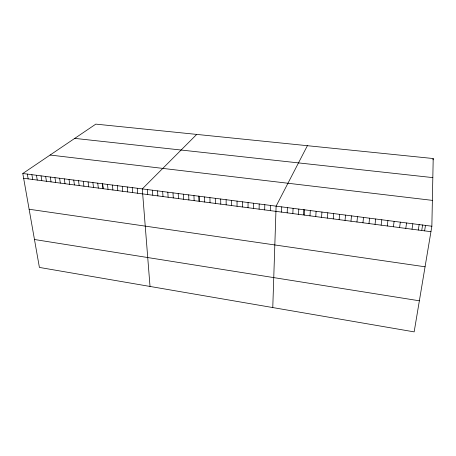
<?xml version="1.0" encoding="UTF-8"?>
<svg xmlns="http://www.w3.org/2000/svg" width="456" height="456" viewBox="0 0 456 456"><rect width="100%" height="100%" fill="white"/><g stroke="black" fill="none" stroke-linecap="round" stroke-linejoin="round"><path stroke-width="0.68" d="M242.518 206.99L242.541 201.826M248.024 207.714L248.07 202.538M253.553 208.438L253.621 203.251M259.105 209.167L259.202 203.969M431.86 226.222L433.2 158.528L95.828 124.123L22.8 173.502L39.404 267.427L414.156 331.877L431.86 226.222L22.8 173.502M264.685 209.897L264.811 204.693M270.294 210.632L270.442 205.417M272.773 307.561L276.102 206.146L307.39 145.698M281.54 212.108L281.734 206.876M287.172 212.844L287.394 207.605M292.837 213.59L293.083 208.335M298.526 214.337L298.8 209.076M303.502 214.645L303.787 209.595M304.243 215.084L304.54 209.811M309.983 215.836L310.314 210.558M315.757 216.594L316.111 211.305M321.554 217.352L321.936 212.057M327.385 218.116L327.79 212.809M333.239 218.886L333.672 213.568M339.121 219.655L339.589 214.331M345.032 220.43L345.528 215.095M350.977 221.211L351.496 215.865M356.945 221.992L357.498 216.64M362.947 222.779L363.523 217.415M368.978 223.571L369.582 218.196M375.037 224.363L375.67 218.983M381.125 225.161L381.792 219.769M387.241 225.965L387.942 220.561M393.391 226.769L394.121 221.359M399.576 227.584L400.334 222.157M405.783 228.393L406.575 222.961M412.024 229.214L412.845 223.771M418.3 230.035L419.149 224.586M421.783 230.137L422.621 224.905M432.989 159.845L433.2 158.528M424.604 230.861L425.488 225.401M196.724 134.412L142.289 188.904L150.024 286.448M74.744 138.379L432.824 177.612M50.114 155.034L432.368 200.372M23.649 178.296L430.943 231.694M29.116 209.241L425.06 266.794M34.468 239.503L419.366 300.795M27.331 174.089L28.164 178.889M31.886 174.671L32.701 179.487M36.457 175.264L37.255 180.08M41.051 175.856L41.832 180.684M45.663 176.449L46.426 181.283M50.297 177.048L51.043 181.893M54.948 177.646L55.678 182.497M59.622 178.25L60.334 183.107M64.313 178.855L65.008 183.722M69.027 179.459L69.705 184.338M73.758 180.069L74.419 184.954M78.517 180.684L79.162 185.575M83.288 181.3L83.915 186.202M88.088 181.915L88.698 186.829M92.904 182.537L93.497 187.456M97.744 183.164L98.314 188.089M102.606 183.785L103.159 188.721M102.503 183.66L103.033 188.396M107.491 184.418L108.021 189.36M112.393 185.05L112.906 189.998M117.317 185.683L117.813 190.642M122.271 186.322L122.744 191.292M127.241 186.96L127.697 191.942M132.234 187.604L132.667 192.592M137.25 188.254L137.666 193.247M147.345 189.553L147.727 194.564M152.429 190.209L152.788 195.231M157.537 190.87L157.873 195.898M162.672 191.531L162.986 196.565M167.825 192.193L168.116 197.237M173.001 192.859L173.274 197.915M178.205 193.532L178.456 198.594M183.432 194.205L183.66 199.278M188.681 194.883L188.887 199.962M193.954 195.561L194.136 200.651M199.255 196.245L199.415 201.341M198.725 196.057L198.884 200.948M204.573 196.929L204.715 202.036M209.925 197.619L210.039 202.732M215.295 198.309L215.392 203.433M220.693 199.01L220.767 204.14M226.119 199.705L226.165 204.847M231.568 200.406L231.591 205.559M237.04 201.113L237.046 206.272"/></g></svg>
